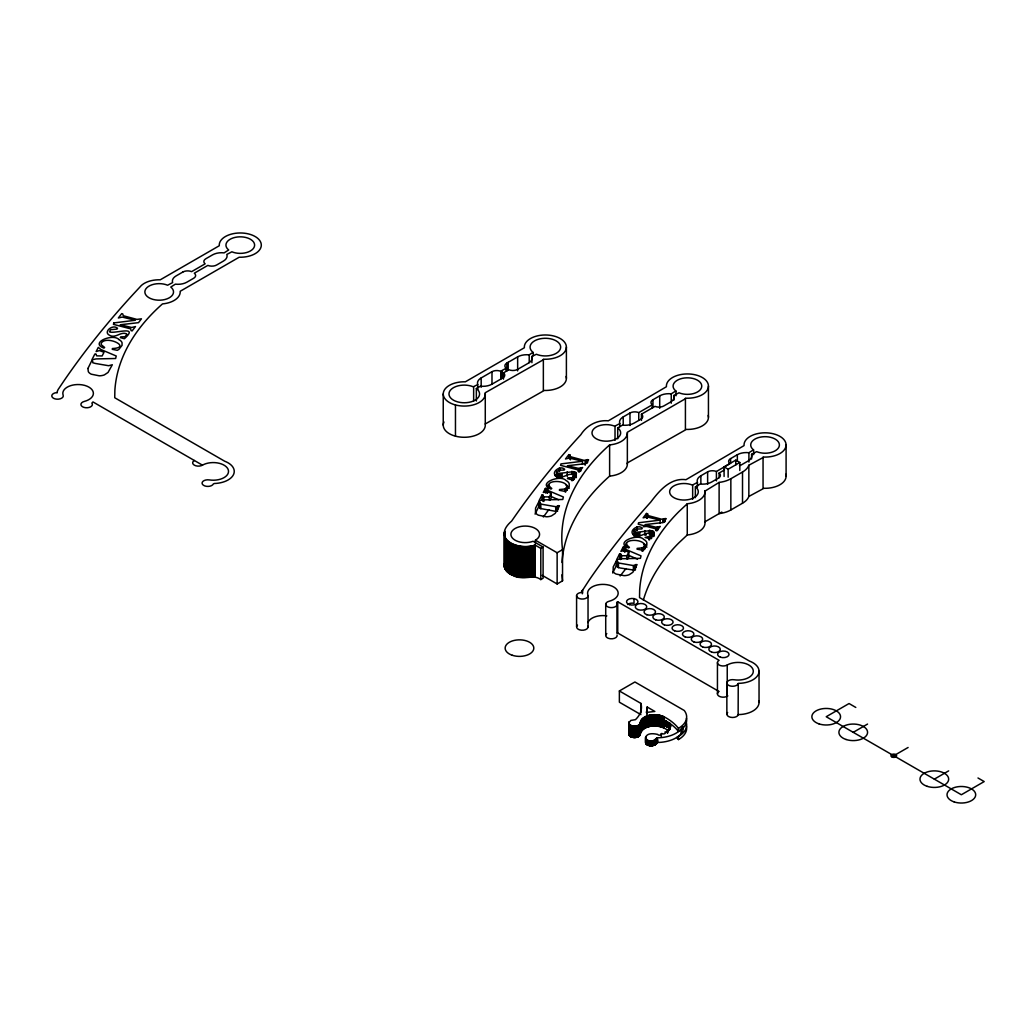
<?xml version="1.0" encoding="UTF-8"?>
<svg xmlns="http://www.w3.org/2000/svg" width="1036" height="1036" viewBox="0 0 1036 1036"><rect width="100%" height="100%" fill="white"/><g stroke="black" fill="none" stroke-linecap="round" stroke-linejoin="round"><path stroke-width="1.5" d="M535.392 543.304L535.392 540.183A14.336 8.275 0 0 0 529.862 526.508A14.336 8.275 0 0 0 511.007 535.379A14.336 8.275 0 0 0 533.087 541.271L543.097 547.034L543.097 578.256L540.792 579.577C532.892 573.413 521.807 580.911 512.872 575.381C507.821 573.594 502.201 568.168 504.92 562.418M719.113 482.413L704.972 491.142A21.031 12.134 0 0 1 687.257 503.768L678.93 511.577A293.835 169.645 0 0 0 639.652 590.157L639.523 597.591L749.468 661.072A21.005 12.134 0 0 1 758.326 674.384A21.005 12.134 0 0 1 739.134 683.346L738.137 683.812A5.737 3.315 0 0 1 731.105 686.156A5.737 3.315 0 0 1 727.052 682.102A5.737 3.315 0 0 1 734.071 679.758A15.268 8.819 0 0 0 752.783 668.958A15.268 8.819 0 0 0 727.233 665.008A5.737 3.315 0 0 1 719.113 665.008A5.737 3.315 0 0 1 719.113 660.32L617.741 601.799L616.666 602.952A5.737 3.315 0 0 1 613.765 607.329A5.737 3.315 0 0 1 606.189 605.646A5.737 3.315 0 0 1 609.09 601.269A15.294 8.832 0 0 0 618.168 593.447A15.294 8.832 0 0 0 609.815 585.34L609.09 585.146A15.294 8.832 0 0 0 593.252 586.35A15.294 8.832 0 0 0 587.917 595.04A5.737 3.315 0 0 1 583.501 598.976A5.737 3.315 0 0 1 576.702 596.425A5.737 3.315 0 0 1 581.118 592.488L589.251 579.979A1483.487 856.487 0 0 1 650.828 501.981C659.233 490.87 670.331 477.57 685.974 479.694L744.068 445.584A21.031 12.134 0 0 1 764.697 432.815A21.031 12.134 0 0 1 786.078 445.169A21.031 12.134 0 0 1 763.959 457.07L748.847 465.242A22.934 13.248 0 0 1 742.514 472.015L730.846 478.749A22.934 13.248 0 0 1 719.113 482.413L719.113 513.623A22.934 13.248 0 0 0 730.846 509.971L742.514 503.224A22.934 13.248 0 0 0 748.847 496.451L763.959 488.293A21.031 12.134 0 0 0 785.832 474.268M728.14 477.207L728.14 469.23L739.808 462.496L739.808 470.474M730.846 509.971L730.846 478.749M742.514 503.224L742.514 472.015M748.847 496.451L748.847 465.242M567.21 486.247L565.229 488.979L559.531 489.51L559.414 490.313L564.452 491.284L566.044 490.339L569.217 486.311L569.191 483.708A10.256 5.918 0 0 0 566.044 480.51C560.463 474.125 536.285 483.592 551.035 489.083L551.787 488.461C539.614 479.564 571.535 478.243 567.197 490.054M644.858 545.117L642.864 547.837L637.166 548.381L637.049 549.171L642.1 550.155L643.693 549.21L646.852 545.182L646.84 542.566A10.256 5.918 0 0 0 643.68 539.38C638.111 532.996 613.934 542.463 628.684 547.953L629.435 547.332C617.249 538.435 649.183 537.114 644.832 548.925M574.022 479.228L573.633 474.851C568.065 472.183 562.729 479.642 556.915 476.379C549.572 473.128 560.087 464.672 564.646 469.243L564.193 470.072L559.181 470.176L556.876 471.354L556.513 476.767M669.748 727.738A1.917 1.101 0 0 0 667.585 727.402C664.296 726.534 664.296 717.78 667.585 722.714A1.917 1.101 0 0 1 670.085 723.4A1.917 1.101 0 0 1 668.764 724.812L668.867 725.2A1.917 1.101 0 0 1 670.875 726.301A1.917 1.101 0 0 1 668.867 727.402L668.79 727.596A1.917 1.101 0 0 1 670.162 729.046A1.917 1.101 0 0 1 667.689 729.758L667.391 730.121A1.917 1.101 0 0 1 667.935 731.688A1.917 1.101 0 0 1 665.203 731.921L664.905 732.102A1.917 1.101 0 0 1 664.633 733.695A1.917 1.101 0 0 1 661.887 733.462L661.292 733.643A1.917 1.101 0 0 1 660.191 735.12A1.917 1.101 0 0 1 657.705 734.407C638.241 730.03 646.775 748.639 656.928 737.813A27.143 15.669 0 0 0 681.066 729.163L681.584 728.541A25.408 14.672 0 0 0 681.986 727.894M556.513 472.079L556.604 472.779C560.774 475.33 587.075 465.708 571.522 479.733L567.456 478.58L567.87 477.842L572.053 477.751L574.022 476.107M634.161 530.95L634.239 531.649C638.409 534.2 664.711 524.579 649.171 538.59L645.091 537.451L650.776 536.091L651.281 533.721C645.7 531.054 640.365 538.5 634.563 535.249C627.207 531.999 637.723 523.543 642.281 528.114L641.828 528.943L636.816 529.033L634.511 530.225L634.239 536.337L634.161 535.638M628.839 722.856L630.846 720.421L635.431 719.67A41.401 23.906 0 0 0 640.908 703.405L619.373 690.96L619.373 702.201L640.908 714.633M628.839 734.084L629.383 732.75M640.3 723.024C638.862 727.466 630.264 727.466 628.839 723.024M640.3 734.265C638.862 738.694 630.264 738.694 628.839 734.265M656.928 737.813C662.095 746.438 643.809 748.821 645.985 741.025M57.097 392.735L57.187 392.1A21.031 12.134 0 0 1 58.884 388.422L64.465 380.134A1483.487 856.487 0 0 1 133.722 293.706L139.977 286.985A21.031 12.134 0 0 1 160.282 279.798L219.282 245.739A21.031 12.134 0 0 1 239.912 232.97A21.031 12.134 0 0 1 261.305 245.325A21.031 12.134 0 0 1 239.174 257.226L180.186 291.284A21.031 12.134 0 0 1 162.471 303.911A293.835 169.645 0 0 0 114.867 390.313L114.737 397.746L224.695 461.227A21.005 12.134 0 0 1 233.54 474.527A21.005 12.134 0 0 1 214.348 483.501L213.351 483.967A5.737 3.315 0 0 1 206.332 486.311A5.737 3.315 0 0 1 202.266 482.258A5.737 3.315 0 0 1 209.298 479.914A15.268 8.819 0 0 0 227.998 469.114A15.268 8.819 0 0 0 202.447 465.164A5.737 3.315 0 0 1 194.341 465.164A5.737 3.315 0 0 1 194.341 460.476M542.178 575.33L557.135 583.967L562.535 580.846L562.535 549.637A293.835 169.645 0 0 1 609.621 444.897A21.031 12.134 0 0 0 627.324 432.271L686.324 398.212A21.031 12.134 0 0 0 708.443 386.298A21.031 12.134 0 0 0 687.049 373.944A21.031 12.134 0 0 0 666.42 386.726L608.326 420.823C597.345 419.735 586.739 425.33 580.859 434.68A1483.487 856.487 0 0 0 511.603 521.121C490.572 539.342 519.554 551.126 535.081 545.065L535.081 576.275M640.3 734.084C643.019 724.721 656.591 724.553 664.063 728.036A59.725 34.486 0 0 1 667.016 729.707M539.691 503.12L539.834 502.253L538.72 502.059L535.573 508.106L535.47 512.665A9.389 5.413 0 0 0 538.448 515.19L546.373 516.783A9.531 5.504 0 0 0 551.515 515.863L555.179 513.429L559.453 505.749L555.736 506.695L540.818 504.105L539.691 503.12L539.937 508.404L555.736 511.37L557.744 510.968M539.691 507.795L539.834 506.928L538.72 506.733L535.068 514.115M617.326 561.991L617.482 561.111L616.355 560.916L613.221 566.977L613.105 571.535A9.389 5.413 0 0 0 616.083 574.048L624.009 575.653A9.531 5.504 0 0 0 629.15 574.734L632.828 572.299L637.088 564.607L633.385 565.565L618.466 562.975L617.326 561.991L617.573 567.275L620.163 567.987L634.537 570.214L635.392 569.826L635.392 565.151M617.326 566.666L617.482 565.798L616.355 565.604L612.703 572.986M543.084 495.234L542.955 500.699L543.084 495.234L541.97 495.04L538.992 500.828L543.227 499.883L562.768 499.481L563.364 496.982L548.044 490.494L545.415 488.383L543.278 492.514L546.607 491.556L551.152 493.278L551.152 497.953L549.883 500.401M620.59 559.569L620.732 554.105L619.619 553.91L616.627 559.686L620.862 558.754L640.416 558.352L641.012 555.853L625.679 549.365L623.05 547.241L620.914 551.385L624.255 550.414L628.787 552.136L628.787 556.824L627.531 559.259M646.775 710.864L647.163 707.005L654.843 711.447L646.322 712.444L646.775 710.864L646.775 714.076M664.063 719.916A59.725 34.486 0 0 1 678.438 731.442L678.438 728.321A59.725 34.486 0 0 0 664.063 716.795C656.565 713.338 643.317 713.48 640.287 722.675L640.144 734.951M738.241 683.371L738.137 715.021A5.737 3.315 0 0 1 730.393 717.223A5.737 3.315 0 0 1 727.622 712.509M569.541 458.831L569.904 454.895L568.842 454.623L565.488 458.974L569.347 458.054L582.491 461.24L582.491 464.361M647.176 517.702L647.552 513.752L646.49 513.48L643.123 517.832L646.995 516.925L660.139 520.111L660.139 523.232M549.261 500.064L549.261 496.943L551.152 493.278M626.897 558.922L626.897 555.801L628.787 552.136M546.632 488.927L548.342 486.467M543.356 516.99L547.267 511.706A665.837 384.421 0 0 1 548.873 509.608M625.977 545.337L623.983 548.666L624.319 550.802M656.928 742.488A27.143 15.669 0 0 0 681.066 733.838L681.584 733.216A25.408 14.672 0 0 0 683.255 727.155M644.288 546.607L646.347 544.211M555.037 475.783L556.552 474.281M632.672 534.641L634.2 533.151M704.894 490.611L704.972 522.351A21.031 12.134 0 0 1 687.257 534.977L678.93 542.786A293.835 169.645 0 0 0 643.369 600.077M569.541 455.71L570.396 456.695L584.071 460.385L588.59 459.803L585.638 463.649L567.365 465.747L578.852 468.466L582.633 467.534L579.266 471.898L578.243 471.626L577.803 469.826L560.58 465.345L560.955 463.908L582.491 461.24M647.176 514.581L648.031 515.565L661.706 519.243L666.239 518.66L663.273 522.507L645.014 524.605L656.5 527.337L660.269 526.405L656.915 530.756L655.879 530.497L655.438 528.697L638.215 524.203L638.59 522.766L660.139 520.111M477.725 389.29L477.725 384.602A12.678 7.317 0 0 1 481.17 377.933L491.983 371.691A6.773 3.911 0 0 1 500.764 371.302L506.164 368.181A6.773 3.911 0 0 1 506.837 363.105L517.65 356.863A12.678 7.317 0 0 1 529.215 354.882L532.996 352.305A15.294 8.832 0 0 1 542.178 338.474A15.294 8.832 0 0 1 560.321 348.951A15.294 8.832 0 0 1 536.376 354.26L531.908 356.436A12.678 7.317 0 0 1 528.464 363.105L517.65 369.36A6.773 3.911 0 0 1 508.87 369.748L503.47 372.869A6.773 3.911 0 0 1 502.797 377.933L491.983 384.175A12.678 7.317 0 0 1 480.419 386.169L476.353 388.526L476.353 401.01M476.353 388.526L476.638 388.746A15.294 8.832 0 0 1 476.159 399.495A15.294 8.832 0 0 1 458.054 401.994L457.329 401.8A15.294 8.832 0 0 1 451.23 389.316A15.294 8.832 0 0 1 473.258 386.791L477.725 384.602M485.198 392.774L544.263 359.233A21.031 12.134 0 0 0 566.381 347.332A21.031 12.134 0 0 0 545.001 334.978A21.031 12.134 0 0 0 524.358 347.746L465.371 381.805A21.031 12.134 0 0 0 443.965 390.792A21.031 12.134 0 0 0 454.726 404.752L455.723 405.024A21.031 12.134 0 0 0 485.275 393.291L485.275 424.514A21.031 12.134 0 0 1 455.723 436.234L454.726 435.962A21.031 12.134 0 0 1 443.965 422.002M485.198 423.983L544.263 390.455A21.031 12.134 0 0 0 566.135 376.431M619.774 426.702L619.774 423.582A12.678 7.317 0 0 1 623.219 416.912L629.979 413.001A6.773 3.911 0 0 1 638.759 412.613L652.279 404.817A6.773 3.911 0 0 1 652.952 399.741L659.712 395.843A12.678 7.317 0 0 1 671.263 393.848L675.822 390.948A14.336 8.275 0 0 1 684.433 377.998A14.336 8.275 0 0 1 701.437 387.814A14.336 8.275 0 0 1 678.994 392.786L673.97 395.415A12.678 7.317 0 0 1 670.525 402.085L663.765 405.982A6.773 3.911 0 0 1 654.985 406.371L641.465 414.18A6.773 3.911 0 0 1 640.792 419.243L634.032 423.154A12.678 7.317 0 0 1 622.481 425.136L617.715 427.881L617.715 438.811M617.715 427.881L617.922 428.036A14.336 8.275 0 0 1 617.469 438.111A14.336 8.275 0 0 1 600.491 440.468L599.818 440.274A14.336 8.275 0 0 1 594.107 428.58A14.336 8.275 0 0 1 614.749 426.21L619.774 423.582M627.259 462.962L686.324 429.422A21.031 12.134 0 0 0 708.184 415.397M535.016 545.027L540.792 548.368L543.097 547.034M557.135 583.967L557.135 552.758L562.535 549.637M697.422 487.127L697.422 482.439A12.678 7.317 0 0 1 700.867 475.77L707.627 471.872A6.773 3.911 0 0 1 716.407 471.484L729.927 463.675A6.773 3.911 0 0 1 730.6 458.611L737.347 454.713A12.678 7.317 0 0 1 748.911 452.719L753.457 449.818A14.336 8.275 0 0 1 762.082 436.855A14.336 8.275 0 0 1 779.085 446.671A14.336 8.275 0 0 1 756.63 451.644L751.605 454.286A12.678 7.317 0 0 1 748.16 460.955L741.413 464.853A6.773 3.911 0 0 1 739.445 465.643M724.086 476.469L724.086 466.899L735.754 460.152L739.808 462.496M724.514 469.917L719.113 473.051A6.773 3.911 0 0 1 718.427 478.114L711.68 482.012A12.678 7.317 0 0 1 700.129 484.006L695.57 486.907A14.336 8.275 0 0 1 695.104 496.982A14.336 8.275 0 0 1 678.14 499.326L677.466 499.145A14.336 8.275 0 0 1 671.742 487.451A14.336 8.275 0 0 1 692.398 485.081L697.422 482.439M704.894 521.82L721.807 512.056M619.373 690.96L634.913 681.986L684.239 710.476A27.519 15.89 0 0 1 678.438 728.321M853.237 732.335L867.559 724.06M893.783 755.736L908.106 747.474M934.33 779.15L948.652 770.875M719.113 691.53L617.741 633.009L616.951 633.449L616.951 602.227M646.412 534.887L644.91 535.262L644.91 530.587M643.304 526.767L646.373 526.405M57.109 392.618L56.332 392.644A5.737 3.315 0 0 0 51.917 396.581A5.737 3.315 0 0 0 58.715 399.132A5.737 3.315 0 0 0 63.144 395.195A15.294 8.832 0 0 1 68.467 386.506A15.294 8.832 0 0 1 84.317 385.301L85.043 385.496A15.294 8.832 0 0 1 93.382 393.589A15.294 8.832 0 0 1 84.317 401.424A5.737 3.315 0 0 0 81.404 405.801A5.737 3.315 0 0 0 88.979 407.485A5.737 3.315 0 0 0 91.893 403.108L92.968 401.942L202.447 465.164M738.241 714.581L739.134 714.568A21.005 12.134 0 0 0 758.922 701.178M549.261 496.943L543.861 496.84L542.955 496.024M626.897 555.801L621.509 555.697L620.59 554.882M543.084 499.922L541.97 499.728L541.97 495.04M572.973 476.21L575.653 477.7L575.653 473.012M650.621 535.081L653.289 536.557L653.289 531.882M118.907 339.536C113.325 333.152 89.148 342.618 103.898 348.109L104.649 347.487L101.321 344.768A6.035 3.484 0 0 1 102.111 342.126C108.573 335.884 131.689 347.682 112.393 348.536L112.264 349.326L117.314 350.31L118.907 349.365L122.067 345.338L122.054 342.722A10.256 5.918 0 0 0 118.907 339.536M550.712 496.335L558.598 499.766M628.645 555.322L637.541 559.194M724.086 466.899L728.14 469.23M855.801 707.446L849.054 703.535L826.21 716.731L961.356 794.754L984.2 781.571L977.984 777.984M535.392 540.183L557.135 552.758M668.867 729.888L668.764 724.812M786.091 444.949L786.091 476.171M763.053 457.031L763.053 488.254M759.038 671.237L759.038 702.447M753.664 449.974L753.664 454.649M751.605 454.286L751.605 458.961M748.911 452.719L748.911 462.082M737.347 454.713L737.347 460.955M735.754 460.152L735.754 464.944M730.6 458.611L730.6 463.286M727.233 665.008L727.233 696.218A5.737 3.315 0 0 1 719.683 696.503A5.737 3.315 0 0 1 718.207 692.216M726.858 682.957L726.858 714.167M719.113 473.051L719.113 477.725M717.443 662.664L717.443 693.874M716.407 471.484L716.407 480.846M708.443 386.091L708.443 417.301M707.627 471.872L707.627 484.356M700.867 475.77L700.867 483.579M695.363 486.752L695.363 497.681M692.657 485.198L692.657 499.235M687.257 503.768L687.257 534.977M685.418 398.174L685.418 429.383M681.066 729.163L681.066 733.838M676.637 737.412A59.725 34.486 0 0 1 678.438 739.562L678.438 736.441A27.519 15.89 0 0 0 686 721.639M676.029 391.103L676.029 395.791M673.97 395.415L673.97 400.09M671.263 393.848L671.263 403.211M668.79 725.006L668.867 730.522M667.585 722.714L667.585 727.402M667.689 729.758L667.689 732.879M667.404 722.545L667.404 727.233M667.404 730.056L667.391 733.242M667.042 722.17L667.042 726.845M665.772 721.095L665.772 725.783M665.203 518.401L665.203 521.522M664.503 518.919L664.503 522.04M664.063 716.795L664.063 728.036M663.7 519.269L663.7 522.39M663.649 716.588L663.649 727.829M663.053 716.329L663.053 727.57M662.768 519.399L662.768 522.52M662.444 716.083L662.444 727.324M661.797 715.863L661.797 727.091M661.292 733.643L661.292 736.764M661.136 715.656L661.136 726.883M660.463 715.462L660.463 726.702M659.764 715.293L659.764 726.534M659.712 395.843L659.712 408.326M659.064 715.151L659.064 726.391M658.339 715.034L658.339 726.262M657.575 527.272L657.575 530.393M657.614 714.931L657.614 726.171M656.876 714.853L656.876 726.094M656.889 738.098L656.72 743.291M656.5 527.337L656.5 530.458M656.63 738.772L656.526 743.615M656.41 739.095L656.28 743.926M656.125 714.801L656.125 726.029M656.138 739.393L656.138 744.081M655.982 739.549L655.982 744.224M655.801 739.691L655.801 744.366M655.62 739.821L655.425 744.638M655.387 714.762L655.387 726.003M655.218 740.08L655.218 744.767M654.998 740.196L654.998 744.884M654.765 740.313L654.765 744.988M654.635 714.749L654.635 725.99M654.532 740.416L654.532 745.091M654.273 740.507L654.273 745.195M653.923 533.307L653.923 536.428M654.014 740.598L654.014 745.285M653.729 532.556L653.729 535.677M653.884 714.762L653.884 726.003M653.755 740.675L653.755 745.363M653.483 740.753L653.483 745.441M653.133 714.801L653.133 726.029M653.198 740.818L653.198 745.506M652.952 399.741L652.952 407.549M652.926 740.882L652.926 745.557M652.628 531.287L652.628 535.962M652.628 740.921L652.628 745.609M652.395 714.853L652.395 726.094M652.279 404.817L652.279 407.938M652.343 740.96L652.343 745.648M652.045 740.999L652.045 745.674M651.748 741.012L651.748 745.7M651.735 530.782L651.67 538.098M651.657 714.931L651.657 726.171M651.359 535.547L651.359 538.668M651.45 741.025L651.45 745.713M651.281 533.721L651.281 536.842M651.152 741.025L651.152 745.713M650.919 715.034L650.919 726.262M650.841 741.025L650.841 745.7M650.621 530.393L650.621 533.514M650.543 741.012L650.543 745.687M650.245 740.986L650.245 745.661M650.207 715.151L650.207 726.391M649.96 740.947L649.96 745.635M649.701 536.622L649.701 539.743M649.663 740.908L649.663 745.596M649.442 530.147L649.442 534.835M649.494 715.293L649.494 726.534M649.378 740.857L649.378 745.544M649.093 740.805L649.093 745.48M648.924 536.803L648.924 539.937M648.795 715.462L648.795 726.702M648.821 740.727L648.821 745.415M648.549 740.649L648.549 745.337M648.29 740.572L648.29 745.26M648.122 715.656L648.122 726.883M648.031 740.481L648.031 745.156M647.785 740.377L647.785 745.065M647.552 513.752L647.552 516.873M647.461 715.863L647.461 727.091M647.552 740.274L647.552 744.962M647.306 515.138L647.306 518.259M647.319 740.157L647.319 744.845M647.163 707.005L647.189 714.089M647.111 740.041L647.111 744.716M646.827 716.083L646.827 727.324M646.904 739.911L646.904 744.599M646.71 739.782L646.71 744.457M646.49 513.48L646.49 518.168M646.36 739.497L646.529 744.327M646.205 716.329L646.205 727.57M646.205 739.354L646.205 744.029M645.933 739.044L646.063 743.874M645.855 736.505L645.829 743.563M645.609 716.588L645.609 727.829M645.674 736.829L645.648 743.226M645.467 737.515L645.467 742.54M645.039 716.873L645.039 728.114M644.586 544.392L644.586 549.08M644.496 717.171L644.496 728.412M643.978 717.482L643.978 728.722M643.55 547.474L643.55 550.595M643.485 717.818L643.447 729.085M643.032 718.155L643.032 729.396M642.864 547.837L642.864 550.958M642.605 718.518L642.605 729.758M642.048 548.122L642.048 551.243M642.216 718.893L642.216 730.121M641.854 719.269L641.854 730.51M641.465 414.18L641.465 420.422M641.53 719.657L641.53 730.898M641.245 720.059L641.245 731.299M640.999 720.473L640.999 731.701M640.908 703.405L640.908 713.027M640.779 720.888L640.753 732.193M640.611 721.302L640.611 732.543M640.468 721.729L640.313 733.825M640.067 723.879L639.976 735.275M639.795 532.634L639.795 535.754M639.86 724.203L639.743 735.599M639.6 724.514L639.458 735.91M639.29 724.812L639.29 736.052M639.108 724.954L639.108 736.195M638.927 725.083L638.927 736.324M638.759 412.613L638.759 420.422M638.655 532.931L638.655 536.052M638.72 725.213L638.72 736.454M638.513 725.342L638.513 736.583M638.293 725.459L638.293 736.687M638.059 725.563L638.059 736.803M637.813 725.666L637.813 736.907M637.554 725.757L637.554 736.997M637.282 527.039L637.282 530.16M637.36 533.035L637.36 536.156M637.295 725.847L637.295 737.088M637.036 725.925L637.036 737.166M636.829 527.156L636.829 530.277M636.764 726.003L636.764 737.231M636.48 726.055L636.48 737.295M636.013 564.426L636.013 567.547M636.195 726.119L636.195 737.347M635.962 532.802L635.962 535.923M635.91 726.158L635.91 737.399M635.612 726.197L635.612 737.425M635.314 726.223L635.314 737.464M635.016 726.236L635.016 737.477M634.822 532.284L634.822 535.405M634.718 726.249L634.718 737.49M634.511 530.225L634.511 534.9M634.537 565.526L634.537 570.214M634.42 726.249L634.42 737.49M634.11 726.236L634.11 737.477M634.006 598.601L634.006 603.289A5.737 3.315 0 0 0 627.596 604.493M633.812 726.223L633.812 737.464M633.514 726.197L633.514 737.425M633.385 565.565L633.385 570.24M633.229 726.158L633.229 737.399M632.931 726.119L632.931 737.347M632.646 726.055L632.646 737.295M632.374 726.003L632.374 737.231M632.102 725.925L632.102 737.166M631.83 725.847L631.83 737.088M631.571 725.757L631.571 736.997M631.312 725.666L631.312 736.907M631.079 725.563L631.079 736.803M630.846 725.459L630.846 736.687M630.613 725.342L630.613 736.583M630.406 725.213L630.406 736.454M630.199 725.083L630.199 736.324M629.979 413.001L629.979 425.498M630.017 724.954L630.017 736.195M629.836 724.812L629.836 736.052M629.525 724.514L629.681 735.91M629.383 724.358L629.383 735.599M629.266 721.678L629.266 735.443M629.072 722.001L629.072 735.12M628.852 722.675L628.852 734.433M627.35 432.906L627.35 464.115M626.094 544.612L626.094 547.733M626.029 543.291L626.029 547.966M624.993 549.002L624.993 552.123M624.54 546.386L624.488 551.709M624.319 546.127L624.203 551.204M623.219 416.912L623.219 424.708M623.05 547.241L623.05 550.362M621.509 555.697L621.509 558.818M620.732 554.105L620.732 558.78L619.619 558.585L619.619 553.91M618.466 562.975L618.466 567.663M617.741 601.799L617.741 633.009M617.482 561.111L617.573 567.275M616.355 560.916L616.355 565.604M615.021 426.327L615.021 440.378M609.621 444.897L609.621 476.107A293.835 169.645 0 0 0 562.004 562.509M605.723 603.949L605.723 635.172M588.034 595.907L588.034 627.117M587.567 459.531L587.567 462.652M586.868 460.062L586.868 463.183M586.052 460.411L586.052 463.532M585.133 460.528L585.133 465.216M582.569 590.067L582.569 593.188M582.31 590.688L582.31 593.809M580.782 468L580.782 471.121M579.94 468.401L579.94 471.522M578.852 468.466L578.852 471.587M576.586 595.558L576.586 626.767M576.275 474.436L576.275 477.557M576.081 473.685L576.081 476.806M574.98 472.416L574.98 477.104M574.086 471.924L574.061 478.593M573.633 474.851L573.724 479.797M572.973 471.522L572.973 474.643M573.141 477.233L573.141 480.354M572.053 477.751L572.053 480.872M571.807 471.289L571.807 474.41M570.396 456.695L570.396 459.816M569.904 454.895L569.904 458.016M568.842 454.623L568.842 457.744M567.262 471.717L567.262 476.405M566.951 485.521L566.951 490.209M566.394 347.112L566.394 378.321M565.915 488.603L565.915 491.724M565.229 488.979L565.229 492.1M562.159 473.763L562.159 476.884M561.02 474.061L561.02 477.182M559.647 468.181L559.647 471.302M559.725 474.164L559.725 477.285M559.194 468.285L559.194 471.406M558.313 473.931L558.313 477.052M558.365 505.555L558.365 508.676M557.744 506.28L557.744 509.401M557.187 473.413L557.187 476.534M556.889 506.669L556.889 511.344M556.604 472.779L556.604 477.466M555.736 506.695L555.736 511.37M548.381 484.421L548.381 489.096M548.316 485.094L548.316 488.215M547.358 490.132L547.358 493.253M546.84 489.73L546.84 492.851M546.529 488.565L546.555 492.333M545.415 488.383L545.415 493.058M543.861 496.84L543.861 501.515M543.356 359.194L543.356 390.404M543.188 496.542L543.188 501.217M540.818 504.105L540.818 508.793M540.792 548.368L540.792 579.577M539.834 502.253L539.937 508.404M538.72 502.059L538.72 506.733M534.783 545.156L534.783 576.379M533.786 545.428L533.786 576.651M533.281 352.525L533.281 355.646M532.776 545.674L532.776 576.884M531.908 356.436L531.908 362.678M531.727 545.894L531.727 577.104M530.678 546.076L530.678 577.285M529.603 546.218L529.603 577.428M529.215 354.882L529.215 362.678M528.528 546.335L528.528 577.544M527.428 546.412L527.428 577.635M526.34 546.464L526.34 577.674M525.239 546.477L525.239 577.699M524.138 546.464L524.138 577.674M523.038 546.412L523.038 577.635M521.95 546.335L521.95 577.544M520.862 546.218L520.862 577.428M519.787 546.076L519.787 577.285M518.738 545.894L518.738 577.104M517.65 356.863L517.65 370.914M517.702 545.674L517.702 576.884M516.679 545.428L516.679 576.651M515.695 545.156L515.695 576.379M514.724 544.858L514.724 576.068M513.778 544.522L513.778 575.731M512.872 544.159L512.872 575.381M512.004 543.783L512.004 574.993M511.162 543.369L511.162 574.579M510.372 542.929L510.372 574.138M509.608 542.463L509.608 573.685M508.896 541.983L508.896 573.193M508.223 541.478L508.223 572.688M508.197 362.328L508.197 370.137M507.601 540.96L507.601 572.17M507.031 540.416L507.031 571.626M506.837 363.105L506.837 370.914M506.5 539.86L506.5 571.069M506.164 368.181L506.164 371.302M506.021 539.277L506.021 570.499M505.607 538.694L505.607 569.904M505.231 538.098L505.231 569.308M504.92 531.196L504.92 568.699M504.661 531.818L504.661 568.078M504.467 532.439L504.467 567.456M504.325 533.074L504.325 566.821M503.47 372.869L503.47 379.111M502.11 370.525L502.11 378.321M500.764 371.302L500.764 379.111M491.983 371.691L491.983 384.175M481.17 377.933L481.17 387.296M473.646 386.959L473.646 401.01M455.464 404.946L455.464 436.169M443.24 393.939L443.24 425.149M627.324 463.48A21.031 12.134 0 0 1 609.621 476.107M566.044 485.198A10.256 5.918 0 0 1 569.191 488.383M562.535 580.846A293.835 169.645 0 0 1 561.978 574.734M686.467 718.233A27.519 15.89 0 0 1 678.438 731.442M664.063 724.915A59.725 34.486 0 0 1 669.761 728.36M686.467 726.34A27.519 15.89 0 0 1 678.438 739.562M620.163 575.951A1478.825 853.793 0 0 1 626.016 568.557M643.68 544.055A10.256 5.918 0 0 1 646.84 547.254M617.093 634.99A5.737 3.315 0 0 1 610.087 638.733A5.737 3.315 0 0 1 606.785 633.566M587.917 622.584A15.294 8.832 0 0 1 606.837 615.889M587.917 626.262A5.737 3.315 0 0 1 581.261 630.199A5.737 3.315 0 0 1 577.505 625.148M727.233 696.218A15.268 8.819 0 0 1 727.816 695.894M682.633 726.573A25.408 14.672 0 0 1 682.335 727.233M669.748 729.124A1.917 1.101 0 0 1 668.764 729.499M126.923 334.498L124.916 336.778L120.733 336.868L120.318 337.606L124.385 338.746C139.938 324.734 113.636 334.356 109.466 331.805L110.58 329.707L117.055 329.098L117.508 328.27C112.937 323.698 102.434 332.155 109.777 335.405C115.592 338.655 120.914 331.196 126.496 333.864L126.923 334.498M87.931 368.466L88.332 371.678A9.389 5.413 0 0 0 91.31 374.203L99.236 375.809A9.531 5.504 0 0 0 104.377 374.89L108.042 372.455L112.315 364.763L108.599 365.721L95.377 363.455L92.8 362.755L92.696 361.266L91.582 361.072L87.931 368.466M95.947 354.26L96.724 355.853L102.124 355.957L104.014 352.292L99.469 350.569L96.141 351.541L98.278 347.397L100.893 349.508L116.226 355.995L115.631 358.508L96.076 358.909L91.854 359.842L94.833 354.066L95.947 354.26M113.818 322.921L113.429 324.359L130.666 328.852L131.093 330.652L132.129 330.911L135.483 326.56L131.714 327.493L120.228 324.76L138.487 322.662L141.453 318.816L136.933 319.399L123.258 315.721L122.766 313.908L121.704 313.636L118.35 317.987L122.209 317.081L135.353 320.253L113.818 322.921M182.841 272.028L176.081 275.926A12.678 7.317 0 0 0 172.636 282.595L167.612 285.224A14.336 8.275 0 0 0 146.97 287.607A14.336 8.275 0 0 0 152.68 299.3L153.354 299.482A14.336 8.275 0 0 0 170.331 297.138A14.336 8.275 0 0 0 170.785 287.063L175.343 284.162A12.678 7.317 0 0 0 186.894 282.168L193.654 278.27A6.773 3.911 0 0 0 194.328 273.193L207.847 265.397A6.773 3.911 0 0 0 216.628 265.009L223.387 261.098A12.678 7.317 0 0 0 226.832 254.429L231.857 251.8A14.336 8.275 0 0 0 254.299 246.827A14.336 8.275 0 0 0 237.296 237.011A14.336 8.275 0 0 0 228.684 249.974L224.126 252.875A12.678 7.317 0 0 0 212.574 254.856L205.814 258.767A6.773 3.911 0 0 0 205.141 263.83L191.621 271.639A6.773 3.911 0 0 0 182.841 272.028M512.315 655.283A14.336 8.275 0 0 0 533.812 648.122A14.336 8.275 0 0 0 512.315 640.947A14.336 8.275 0 0 0 512.315 655.283M646.891 614.762A5.737 3.315 0 0 0 655.516 611.926A5.737 3.315 0 0 0 646.943 609.026A5.737 3.315 0 0 0 646.891 614.762M637.904 609.595A5.737 3.315 0 0 0 646.749 606.992A5.737 3.315 0 0 0 638.422 603.871A5.737 3.315 0 0 0 637.904 609.595M674.643 630.833A5.737 3.315 0 0 0 683.488 628.23A5.737 3.315 0 0 0 675.161 625.109A5.737 3.315 0 0 0 674.643 630.833M629.37 604.623A5.737 3.315 0 0 0 637.969 601.748A5.737 3.315 0 0 0 629.37 598.886A5.737 3.315 0 0 0 629.37 604.623M702.641 646.969A5.737 3.315 0 0 0 711.486 644.366A5.737 3.315 0 0 0 703.159 641.245A5.737 3.315 0 0 0 702.641 646.969M693.861 641.919A5.737 3.315 0 0 0 702.68 639.29A5.737 3.315 0 0 0 694.327 636.195A5.737 3.315 0 0 0 693.861 641.919M685.055 636.842A5.737 3.315 0 0 0 693.9 634.239A5.737 3.315 0 0 0 685.573 631.118A5.737 3.315 0 0 0 685.055 636.842M664.231 624.825A5.737 3.315 0 0 0 673.089 622.222A5.737 3.315 0 0 0 664.749 619.101A5.737 3.315 0 0 0 664.231 624.825M655.71 619.839A5.737 3.315 0 0 0 664.309 616.977A5.737 3.315 0 0 0 655.71 614.115A5.737 3.315 0 0 0 655.71 619.839M720.37 657.187A5.737 3.315 0 0 0 729.046 654.402A5.737 3.315 0 0 0 720.538 651.45A5.737 3.315 0 0 0 720.37 657.187M711.667 652.136A5.737 3.315 0 0 0 720.279 649.274A5.737 3.315 0 0 0 711.667 646.412A5.737 3.315 0 0 0 711.667 652.136M846.075 739.497A14.336 8.275 0 0 0 867.572 732.335A14.336 8.275 0 0 0 846.075 725.161A14.336 8.275 0 0 0 846.075 739.497M892.346 757.174A2.862 1.658 0 0 0 896.645 755.736A2.862 1.658 0 0 0 892.346 754.312A2.862 1.658 0 0 0 892.346 757.174M954.195 801.929A14.336 8.275 0 0 0 975.692 794.754A14.336 8.275 0 0 0 954.195 787.593A14.336 8.275 0 0 0 954.195 801.929M927.155 786.324A14.336 8.275 0 0 0 948.665 779.15A14.336 8.275 0 0 0 927.155 771.988A14.336 8.275 0 0 0 927.155 786.324M819.036 723.892A14.336 8.275 0 0 0 840.546 716.731A14.336 8.275 0 0 0 819.036 709.556A14.336 8.275 0 0 0 819.036 723.892"/></g></svg>
